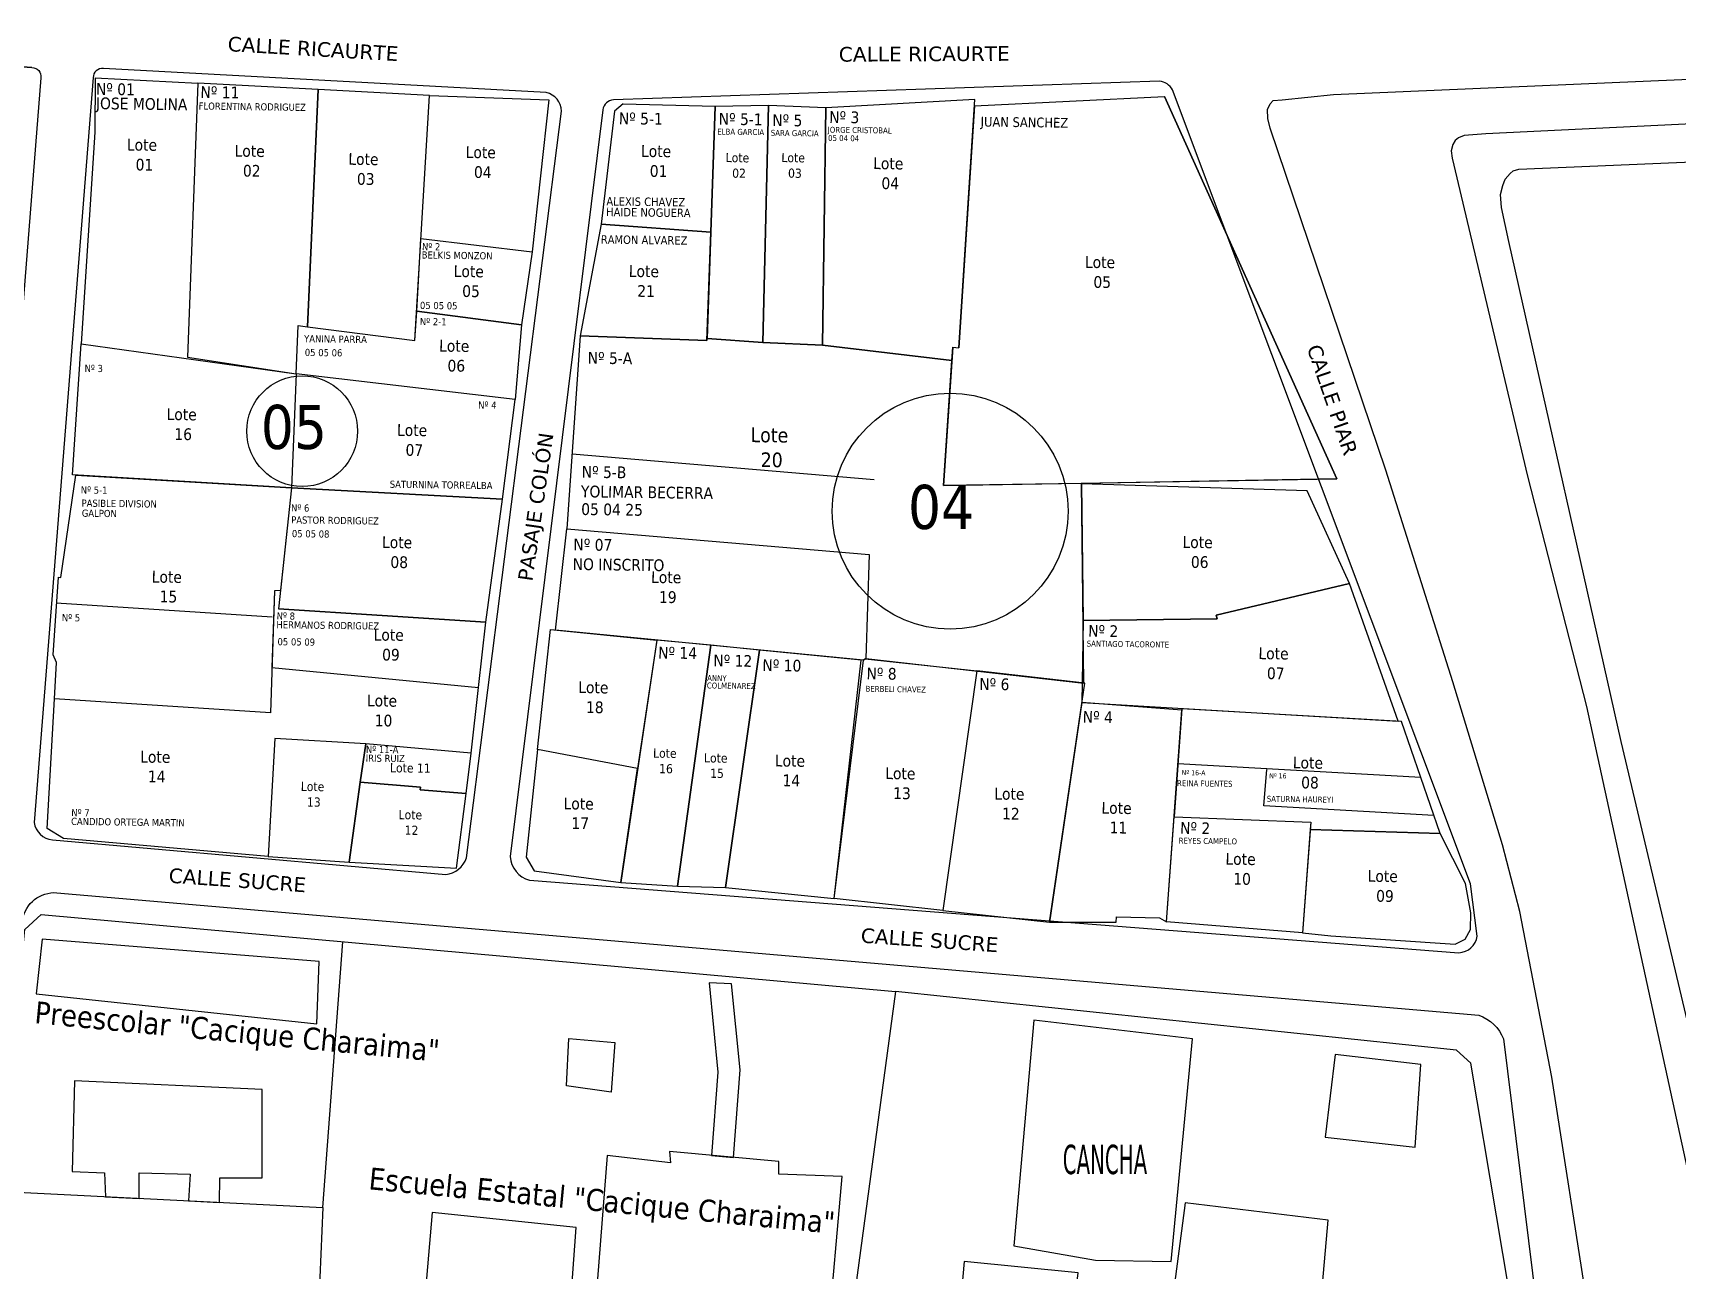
# Model space of a CAD drawing. Header units: metres. Extents: x 2 to 659295185, y -28 to 1124222152.
# Drawn here: x 660198.5 to 660422.5, y 1124723.8 to 1124892.3 of the extents above; entities that cross this region are included whole.
import ezdxf

# ---------------------------------------------------------------- set-up
doc = ezdxf.new("R2010")
doc.units = ezdxf.units.M
doc.header["$MEASUREMENT"] = 0
for name, color, linetype in [('CALLES', 1, 'CONTINUOUS'), ('MANZANA', 30, 'CONTINUOUS'), ('Numero de manzana', 6, 'CONTINUOUS'), ('PARCELA SL', 1, 'CONTINUOUS'), ('Parcelas', 140, 'CONTINUOUS'), ('TEXTOS', 7, 'CONTINUOUS')]:
    doc.layers.add(name, color=color, linetype=linetype)
doc.styles.add('ROMAN', font='verdana.ttf')
doc.styles.get("Standard").update_dxf_attribs({"font": 'tahoma.ttf'})

msp = doc.modelspace()

# ---------------------------------------------------------------- linework, layer by layer
at = {"layer": 'MANZANA', "lineweight": -2}
for p, q in [((660375.7181, 1124883.8731), (660658.7979, 1124896.1106)), ((660564.4984, 1124886.6126), (660396.4481, 1124878.5542)), ((660382.8507, 1124832.7036), (660367.0847, 1124879.3041)), ((660391.9624, 1124877.0945), (660391.748, 1124876.2047)), ((660392.2922, 1124877.6444), (660391.9624, 1124877.0945)), ((660392.7292, 1124877.9843), (660392.2922, 1124877.6444)), ((660393.4961, 1124878.3143), (660392.7292, 1124877.9843)), ((660396.4481, 1124878.5542), (660393.4961, 1124878.3143)), ((660391.748, 1124876.2047), (660391.8634, 1124875.2149)), ((660391.8634, 1124875.2149), (660402.1377, 1124831.9037)), ((660399.1115, 1124872.3655), (660399.7629, 1124873.1453)), ((660399.7629, 1124873.1453), (660400.2, 1124873.4853)), ((660400.2, 1124873.4853), (660400.9668, 1124873.7052)), ((660398.4601, 1124870.2659), (660398.7817, 1124871.4857)), ((660398.5755, 1124868.4963), (660398.4601, 1124870.2659)), ((660398.7817, 1124871.4857), (660399.1115, 1124872.3655)), ((660399.5815, 1124863.8572), (660398.5755, 1124868.4963)), ((660414.9023, 1124795.7911), (660399.5815, 1124863.8572)), ((660391.9624, 1124803.8794), (660382.8507, 1124832.7036)), ((660402.1377, 1124831.9037), (660410.1692, 1124800.5301)), ((660398.7487, 1124781.6739), (660391.9624, 1124803.8794)), ((660410.1692, 1124800.5301), (660426.6197, 1124725.0655)), ((660426.4053, 1124747.2909), (660414.9023, 1124795.7911)), ((660401.0905, 1124772.6158), (660398.7487, 1124781.6739)), ((660405.4691, 1124750.0704), (660401.0905, 1124772.6158)), ((660414.2674, 1124693.3719), (660405.4691, 1124750.0704))]:
    msp.add_line(p, q, dxfattribs=at)
at = {"layer": 'MANZANA', "linetype": 'Continuous'}
for points in [[(660198.4112, 1124887.5628), (660188.479, 1124888.258), (660198.4112, 1124887.5628, -0.46628697), (660199.6052, 1124886.1761), (660191.5599, 1124784.7692, -0.40630076), (660190.2679, 1124783.6562), (660087.577, 1124790.7937, -0.29546275), (660085.3739, 1124793.45), (660097.7917, 1124899.4408, -0.47102326), (660099.2308, 1124900.5546), (660188.479, 1124888.258)], [(660277.6232, 1124883.1605, 0.34957032), (660276.1641, 1124881.8259), (660263.5589, 1124780.0932, 0.3231991), (660266.1809, 1124776.8825), (660392.778, 1124766.999, 0.35541129), (660395.2957, 1124769.2484), (660394.385, 1124776.402), (660353.7711, 1124884.534, 0.24490172), (660352.0148, 1124885.7065), (660277.6232, 1124883.1605)], [(660395.5161, 1124758.4954, -0.2098293), (660398.8732, 1124755.2607), (660417.47, 1124604.867, -0.36153028), (660413.372, 1124600.777), (660183.795, 1124626.3502, -0.40087496), (660181.4949, 1124629.2225), (660197.124, 1124771.502, -0.38152377), (660201.816, 1124775.174), (660201.816, 1124775.174), (660395.5161, 1124758.4954)]]:
    msp.add_lwpolyline(points, format="xyb", dxfattribs=at)
msp.add_lwpolyline([(660268.4635, 1124884.1519), (660208.1421, 1124887.4226, 0.44262583), (660206.7414, 1124886.1971), (660198.711, 1124784.758, 0.34907632), (660201.195, 1124782.382), (660254.7826, 1124777.6681, 0.30200065), (660257.5892, 1124779.9289), (660270.5565, 1124881.6413, 0.34119981)], format="xyb", close=True, dxfattribs=at)
at = {"layer": 'MANZANA', "lineweight": -2}
msp.add_lwpolyline([(660400.9668, 1124873.7052), (660690.9484, 1124885.9627)], dxfattribs=at)
at = {"layer": 'Numero de manzana', "lineweight": -2}
for centre, radius in [((660235.222, 1124838.0388), 7.5417), ((660323.4882, 1124827.1447), 16.0736)]:
    msp.add_circle(centre, radius, dxfattribs=at)
at = {"layer": 'PARCELA SL', "color": 1, "linetype": 'Continuous'}
for p, q in [((660207.0109, 1124886.1742), (660206.9665, 1124878.7443)), ((660207.0109, 1124886.1742), (660221.0118, 1124885.4418)), ((660252.5473, 1124883.7663), (660268.8357, 1124883.1505)), ((660326.7966, 1124882.3518), (660352.6945, 1124883.6423)), ((660376.1612, 1124831.5544), (660352.6945, 1124883.6423)), ((660268.8357, 1124883.1505), (660266.5441, 1124862.4658)), ((660326.7966, 1124882.354), (660324.6801, 1124849.3918)), ((660206.9665, 1124878.7443), (660205.0987, 1124849.9448)), ((660323.8648, 1124849.4773), (660322.5694, 1124830.6218)), ((660322.5694, 1124830.6218), (660376.1612, 1124831.5544)), ((660269.7173, 1124810.9453), (660271.2866, 1124824.7363)), ((660200.4966, 1124783.9078), (660201.4592, 1124801.5916)), ((660202.7299, 1124782.5571), (660200.4966, 1124783.9078)), ((660230.583, 1124780.1144), (660202.7299, 1124782.5571))]:
    msp.add_line(p, q, dxfattribs=at)
at = {"layer": 'Parcelas', "lineweight": -2}
for p, q in [((660221.0118, 1124885.4418), (660219.6142, 1124848.118)), ((660237.4193, 1124884.5836), (660221.0118, 1124885.4418)), ((660237.4193, 1124884.5836), (660235.9612, 1124852.2264)), ((660235.9612, 1124852.2264), (660237.4193, 1124884.5836)), ((660252.5473, 1124883.7663), (660237.4193, 1124884.5836)), ((660250.5843, 1124850.374), (660252.5473, 1124883.7663)), ((660326.7966, 1124882.354), (660352.6945, 1124883.6423)), ((660352.6945, 1124883.6423), (660376.1612, 1124831.5544)), ((660368.7091, 1124883.1833), (660375.7181, 1124883.8731)), ((660277.7865, 1124881.6236), (660275.9586, 1124866.2318)), ((660278.9423, 1124882.6262), (660277.7865, 1124881.6236)), ((660291.4976, 1124882.2399), (660278.9423, 1124882.581)), ((660291.4976, 1124882.2399), (660290.3717, 1124850.66)), ((660290.8873, 1124865.1208), (660291.4976, 1124882.2399)), ((660298.7358, 1124882.4032), (660291.4976, 1124882.2399)), ((660298.7358, 1124882.4032), (660297.972, 1124850.1123)), ((660297.972, 1124850.1123), (660298.7358, 1124882.4032)), ((660306.5658, 1124882.0788), (660298.7358, 1124882.4032)), ((660306.5658, 1124882.0788), (660306.1141, 1124849.7519)), ((660306.1141, 1124849.7519), (660306.5658, 1124882.0788)), ((660326.8347, 1124883.2013), (660306.5658, 1124882.0788)), ((660324.6801, 1124849.3899), (660326.8347, 1124883.2013)), ((660324.6801, 1124849.3899), (660326.7966, 1124882.354)), ((660366.7383, 1124881.8436), (660367.0682, 1124882.6234)), ((660366.7466, 1124880.6338), (660366.7383, 1124881.8436)), ((660367.0682, 1124882.6234), (660367.5052, 1124883.0633)), ((660367.5052, 1124883.0633), (660368.7091, 1124883.1833)), ((660367.0847, 1124879.3041), (660366.7466, 1124880.6338)), ((660275.9586, 1124866.2318), (660273.0939, 1124851.0293)), ((660290.8873, 1124865.1208), (660275.9586, 1124866.2318)), ((660275.9586, 1124866.2318), (660290.8873, 1124865.1208)), ((660250.8202, 1124854.387), (660251.4012, 1124864.27)), ((660251.4012, 1124864.27), (660266.5441, 1124862.4658)), ((660290.3625, 1124850.4001), (660290.8873, 1124865.1208)), ((660266.5441, 1124862.4658), (660265.0888, 1124852.5217)), ((660234.3896, 1124845.8397), (660234.6863, 1124852.423)), ((660234.3896, 1124845.8397), (660234.6863, 1124852.423)), ((660234.6863, 1124852.423), (660235.9612, 1124852.2264)), ((660234.6863, 1124852.423), (660235.9612, 1124852.2264)), ((660250.5843, 1124850.374), (660250.8202, 1124854.387)), ((660250.8202, 1124854.387), (660265.0888, 1124852.5217)), ((660265.0888, 1124852.5217), (660250.8202, 1124854.387)), ((660265.0888, 1124852.5217), (660264.2448, 1124842.3366)), ((660235.9612, 1124852.2264), (660250.5843, 1124850.374)), ((660235.9612, 1124852.2264), (660250.5843, 1124850.374)), ((660273.0939, 1124851.0293), (660271.2866, 1124824.7363)), ((660290.3625, 1124850.4001), (660273.0939, 1124851.0293)), ((660273.0939, 1124851.0293), (660290.3625, 1124850.4001)), ((660290.3717, 1124850.66), (660290.3625, 1124850.4001)), ((660297.972, 1124850.1123), (660290.3717, 1124850.66)), ((660290.3717, 1124850.66), (660297.972, 1124850.1123)), ((660306.1141, 1124849.7519), (660297.972, 1124850.1123)), ((660297.972, 1124850.1123), (660306.1141, 1124849.7519)), ((660203.9298, 1124832.083), (660205.0987, 1124849.9448)), ((660205.0987, 1124849.9448), (660234.3896, 1124845.8397)), ((660219.6142, 1124848.118), (660234.3896, 1124845.8397)), ((660323.7394, 1124847.6516), (660306.1141, 1124849.7519)), ((660306.1141, 1124849.7519), (660323.7394, 1124847.6516)), ((660322.5694, 1124830.6218), (660323.8648, 1124849.4773)), ((660323.7394, 1124847.6516), (660323.8648, 1124849.4773)), ((660323.8648, 1124849.4773), (660324.6801, 1124849.3899)), ((660323.8648, 1124849.4773), (660324.6801, 1124849.3899)), ((660234.3896, 1124845.8397), (660233.7879, 1124830.3213)), ((660234.3896, 1124845.8397), (660233.7879, 1124830.3213)), ((660264.2448, 1124842.3366), (660234.3896, 1124845.8397)), ((660264.2448, 1124842.3366), (660234.3896, 1124845.8397)), ((660322.5694, 1124830.6218), (660323.7394, 1124847.6516)), ((660262.5169, 1124828.7863), (660264.2448, 1124842.3366)), ((660271.9783, 1124834.9668), (660313.1501, 1124831.4711)), ((660202.3345, 1124818.0945), (660204.3691, 1124832.0571)), ((660233.7879, 1124830.3213), (660203.9298, 1124832.083)), ((660204.3691, 1124832.0571), (660233.7879, 1124830.3213)), ((660233.7879, 1124830.3213), (660232.0133, 1124813.8265)), ((660233.7879, 1124830.3213), (660232.2818, 1124816.3221)), ((660262.5169, 1124828.7863), (660233.7879, 1124830.3213)), ((660233.7879, 1124830.3213), (660262.5169, 1124828.7863)), ((660341.3975, 1124830.8892), (660322.5694, 1124830.6218)), ((660341.3975, 1124830.8892), (660322.5694, 1124830.6218)), ((660376.1612, 1124831.5544), (660341.3975, 1124830.8892)), ((660341.7048, 1124803.711), (660341.3975, 1124830.8892)), ((660341.3977, 1124830.8723), (660341.6085, 1124812.2335)), ((660372.1332, 1124829.9291), (660341.3977, 1124830.8723)), ((660377.9063, 1124817.3066), (660372.1332, 1124829.9291)), ((660260.2263, 1124812.0322), (660262.5169, 1124828.7863)), ((660269.7173, 1124810.9453), (660271.2866, 1124824.7363)), ((660271.2866, 1124824.7363), (660312.4584, 1124821.2407)), ((660271.2866, 1124824.7363), (660312.4584, 1124821.2407)), ((660312.4584, 1124821.2407), (660312.022, 1124807.087)), ((660312.4584, 1124821.2407), (660312.022, 1124807.087)), ((660201.2875, 1124807.5513), (660202.0184, 1124818.1443)), ((660202.0184, 1124818.1443), (660202.3345, 1124818.0945)), ((660359.7134, 1124812.9813), (660377.9063, 1124817.3066)), ((660377.9063, 1124817.3066), (660359.7134, 1124812.9813)), ((660384.5204, 1124798.538), (660377.9063, 1124817.3066)), ((660231.1518, 1124812.6862), (660201.7139, 1124814.5998)), ((660231.4421, 1124816.299), (660230.897, 1124799.678)), ((660231.4421, 1124816.299), (660231.0996, 1124805.8544)), ((660232.2818, 1124816.3221), (660231.4421, 1124816.299)), ((660232.2818, 1124816.3221), (660231.4421, 1124816.299)), ((660260.2263, 1124812.0322), (660232.0133, 1124813.8265)), ((660232.0133, 1124813.8265), (660260.2263, 1124812.0322)), ((660259.2423, 1124803.1062), (660260.2263, 1124812.0322)), ((660341.6085, 1124812.2335), (660341.4457, 1124801.0847)), ((660341.6085, 1124812.2335), (660359.8465, 1124812.4993)), ((660359.8465, 1124812.4993), (660341.6085, 1124812.2335)), ((660359.8465, 1124812.4993), (660359.7134, 1124812.9813)), ((660359.7134, 1124812.9813), (660359.8465, 1124812.4993)), ((660267.2814, 1124794.6862), (660269.0405, 1124811.0117)), ((660269.0405, 1124811.0117), (660283.5211, 1124809.5919)), ((660311.6661, 1124806.8324), (660269.7173, 1124810.9453)), ((660201.7555, 1124806.5228), (660201.2875, 1124807.5513)), ((660283.5211, 1124809.5919), (660278.6086, 1124776.5754)), ((660283.5211, 1124809.5919), (660280.9192, 1124792.1045)), ((660290.8858, 1124808.8698), (660283.5211, 1124809.5919)), ((660290.8858, 1124808.8698), (660286.343, 1124776.0831)), ((660286.343, 1124776.0831), (660290.8858, 1124808.8698)), ((660297.504, 1124808.2209), (660290.8858, 1124808.8698)), ((660297.504, 1124808.2209), (660292.8901, 1124775.8885)), ((660292.8901, 1124775.8885), (660297.504, 1124808.2209)), ((660311.3676, 1124806.8617), (660297.504, 1124808.2209)), ((660201.4592, 1124801.5916), (660201.7555, 1124806.5228)), ((660231.0996, 1124805.8544), (660259.2423, 1124803.1062)), ((660307.6943, 1124774.3888), (660311.3676, 1124806.8617)), ((660307.695, 1124774.3946), (660311.6661, 1124806.8324)), ((660312.022, 1124807.087), (660311.6661, 1124806.8324)), ((660311.6661, 1124806.8324), (660311.9264, 1124807.0186)), ((660311.9264, 1124807.0186), (660327.1406, 1124805.4006)), ((660312.022, 1124807.087), (660341.7048, 1124803.711)), ((660327.1406, 1124805.4006), (660322.5026, 1124772.7383)), ((660327.1406, 1124805.4006), (660322.5026, 1124772.7383)), ((660341.8321, 1124803.6962), (660327.1406, 1124805.4006)), ((660258.2593, 1124794.1903), (660259.2423, 1124803.1062)), ((660337.015, 1124771.1407), (660341.8321, 1124803.6962)), ((660230.897, 1124799.678), (660201.4592, 1124801.5916)), ((660341.4457, 1124801.0847), (660337.015, 1124771.1407)), ((660341.4457, 1124801.0847), (660384.5204, 1124798.538)), ((660355.0546, 1124800.0266), (660341.4457, 1124801.0847)), ((660352.9675, 1124771.2121), (660355.0546, 1124800.0266)), ((660355.0683, 1124800.2161), (660354.0042, 1124785.5246)), ((660384.9698, 1124798.5124), (660355.0683, 1124800.2161)), ((660390.246, 1124783.2485), (660384.9698, 1124798.5124)), ((660231.4964, 1124796.1885), (660230.583, 1124780.1144)), ((660243.8744, 1124795.4498), (660231.4964, 1124796.1885)), ((660243.1409, 1124790.2109), (660243.8744, 1124795.4498)), ((660243.8744, 1124795.4498), (660243.1409, 1124790.2109)), ((660258.2593, 1124794.1903), (660243.8744, 1124795.4498)), ((660257.5437, 1124788.6765), (660258.2593, 1124794.1903)), ((660267.2814, 1124794.6862), (660265.735, 1124780.0074)), ((660280.9192, 1124792.1045), (660267.2814, 1124794.6862)), ((660280.9192, 1124792.1045), (660267.2814, 1124794.6862)), ((660278.6086, 1124776.5754), (660280.9192, 1124792.1045)), ((660387.617, 1124790.8541), (660354.5268, 1124792.7402)), ((660366.225, 1124787.0245), (660366.6133, 1124791.9328)), ((660241.6242, 1124779.316), (660243.1409, 1124790.2109)), ((660243.1409, 1124790.2109), (660241.6242, 1124779.316)), ((660251.3433, 1124789.5367), (660243.1409, 1124790.2109)), ((660243.1409, 1124790.2109), (660251.3433, 1124789.5367)), ((660251.2948, 1124789.1901), (660251.3433, 1124789.5367)), ((660251.3433, 1124789.5367), (660251.2948, 1124789.1901)), ((660257.5437, 1124788.6765), (660251.2948, 1124789.1901)), ((660251.2948, 1124789.1901), (660257.5437, 1124788.6765)), ((660256.2618, 1124778.507), (660257.5437, 1124788.6765)), ((660352.9675, 1124771.2121), (660354.0042, 1124785.5246)), ((660354.0042, 1124785.5246), (660372.6289, 1124784.7689)), ((660354.0042, 1124785.5246), (660372.6289, 1124784.7689)), ((660389.3973, 1124785.7037), (660366.225, 1124787.0245)), ((660372.6289, 1124784.7689), (660371.4853, 1124769.6922)), ((660372.554, 1124783.7817), (660371.4853, 1124769.6922)), ((660372.6289, 1124784.7689), (660372.554, 1124783.7817)), ((660372.554, 1124783.7817), (660390.246, 1124783.2485)), ((660390.246, 1124783.2485), (660372.554, 1124783.7817)), ((660393.6778, 1124776.4339), (660390.246, 1124783.2485)), ((660230.583, 1124780.1144), (660241.6242, 1124779.316)), ((660241.6242, 1124779.316), (660256.2618, 1124778.507)), ((660265.735, 1124780.0074), (660266.8163, 1124778.1723)), ((660266.8163, 1124778.1723), (660278.6086, 1124776.5754)), ((660278.6086, 1124776.5754), (660286.343, 1124776.0831)), ((660394.4387, 1124772.4356), (660393.6778, 1124776.4339)), ((660286.343, 1124776.0831), (660292.8901, 1124775.8885)), ((660292.8901, 1124775.8885), (660307.6943, 1124774.3888)), ((660322.5026, 1124772.7383), (660307.695, 1124774.3946)), ((660322.5026, 1124772.7383), (660337.015, 1124771.1407)), ((660346.1149, 1124771.162), (660346.1596, 1124771.8806)), ((660346.1596, 1124771.8806), (660351.9977, 1124771.7311)), ((660351.9977, 1124771.7311), (660352.9675, 1124771.2121)), ((660394.3716, 1124770.1766), (660394.4387, 1124772.4356)), ((660337.015, 1124771.1407), (660346.1149, 1124771.162)), ((660371.4853, 1124769.6922), (660352.9675, 1124771.2121)), ((660371.4853, 1124769.6922), (660375.364, 1124769.2855)), ((660393.6647, 1124768.8536), (660394.3716, 1124770.1766)), ((660375.364, 1124769.2855), (660392.2768, 1124768.1635)), ((660392.2768, 1124768.1635), (660393.6647, 1124768.8536))]:
    msp.add_line(p, q, dxfattribs=at)
at = {"layer": 'Parcelas'}
for points in [[(660189.6648, 1124696.4256), (660195.755, 1124753.4361), (660197.4467, 1124770.184), (660199.6459, 1124772.2141), (660316.0439, 1124761.6982)], [(660199.8151, 1124768.8307), (660198.9692, 1124761.3872), (660237.2018, 1124757.3271), (660237.5401, 1124765.7856), (660199.8151, 1124768.8307)], [(660238.0476, 1124732.2898), (660240.7702, 1124768.4987)], [(660290.6597, 1124762.9097), (660291.8439, 1124750.7294), (660290.9662, 1124739.3825), (660293.9863, 1124739.1079), (660294.889, 1124751.0677), (660293.7048, 1124762.7405), (660290.6597, 1124762.9097)], [(660298.2504, 1124628.6847), (660296.403, 1124615.2667), (660377.689, 1124604.7656), (660390.7181, 1124603.4044), (660404.1361, 1124602.4321), (660413.8593, 1124600.293), (660416.5818, 1124601.2653), (660417.5542, 1124603.2099), (660404.914, 1124689.552), (660394.4129, 1124751.975), (660392.4683, 1124753.7252), (660316.0439, 1124761.6982), (660304.376, 1124675.3561), (660302.0424, 1124658.4378)], [(660332.1844, 1124727.0836), (660343.2688, 1124725.139), (660353.5754, 1124724.9445), (660356.4924, 1124755.2809), (660334.9069, 1124757.8089), (660332.1844, 1124727.0836)], [(660271.2051, 1124748.8685), (660271.5434, 1124755.297), (660277.8028, 1124754.7895), (660277.2952, 1124748.0227), (660271.2051, 1124748.8685)], [(660375.9388, 1124753.1418), (660374.5776, 1124741.8629), (660386.8288, 1124740.5016), (660387.6067, 1124751.7806), (660375.9388, 1124753.1418)], [(660204.2135, 1124749.5452), (660203.8752, 1124737.1957), (660208.2736, 1124737.0266), (660208.4322, 1124733.771), (660212.9969, 1124733.5427), (660213.0104, 1124737.0266), (660219.9464, 1124736.8574), (660219.7553, 1124733.2047), (660223.974, 1124732.9937), (660224.0065, 1124736.3499), (660229.7583, 1124736.3499), (660229.7583, 1124748.361), (660204.2135, 1124749.5452)], [(660276.7877, 1124739.395), (660273.2351, 1124694.2264), (660281.6937, 1124694.3956), (660281.6937, 1124692.873), (660296.4115, 1124691.6888), (660296.4115, 1124692.7039), (660304.8701, 1124692.1963), (660308.761, 1124736.5191), (660300.1333, 1124736.8574), (660300.1333, 1124738.5491), (660285.2463, 1124739.9025), (660285.4154, 1124738.3799), (660276.7877, 1124739.395)], [(660193.7328, 1124734.5062), (660238.0476, 1124732.2898), (660237.371, 1124716.3877), (660248.7054, 1124715.5419)], [(660252.9347, 1124731.6131), (660250.3971, 1124702.0082), (660270.3592, 1124699.6399), (660272.5585, 1124729.5831), (660252.9347, 1124731.6131)], [(660351.4363, 1124701.8033), (660372.244, 1124699.6642), (660374.9665, 1124730.584), (660355.5201, 1124732.9175), (660351.4363, 1124701.8033)], [(660325.3781, 1124724.9445), (660323.239, 1124700.442), (660338.0183, 1124698.3029), (660340.9353, 1124723.3888), (660325.3781, 1124724.9445)]]:
    msp.add_lwpolyline(points, dxfattribs=at)

# ---------------------------------------------------------------- texts
at = {"layer": 'CALLES', "color": 0, "style": 'ROMAN'}
for s, rotation, p in [('CALLE RICAURTE', 356.636336, (660225.0236, 1124889.8055)), ('CALLE RICAURTE', 0.296181, (660308.3183, 1124888.3649)), ('CALLE PIAR', 289.019535, (660372.0472, 1124849.4161)), ('PASAJE COLÓN', 81.826312, (660266.5695, 1124817.501)), ('CALLE SUCRE', 355.954093, (660216.9812, 1124776.5454)), ('CALLE SUCRE', 355.954093, (660311.2594, 1124768.3818))]:
    msp.add_text(s, height=2, rotation=rotation, dxfattribs=at).set_placement(p)
at = {"layer": 'Numero de manzana', "lineweight": -2}
for s, p in [('05', (660229.5893, 1124835.6179)), ('04', (660317.7487, 1124824.7238))]:
    msp.add_text(s, height=6, dxfattribs=at).set_placement(p)
at = {"layer": 'Parcelas', "lineweight": -2}
for s, height, p in [('Nº 01', 1.6, (660207.1148, 1124883.8595)), ('Nº 11', 1.6, (660221.3548, 1124883.4323)), ('JOSE MOLINA', 1.6, (660207.1148, 1124881.906)), ('FLORENTINA RODRIGUEZ', 0.973665, (660221.1124, 1124881.8479)), ('Nº 5-1', 1.6, (660278.3491, 1124879.8542)), ('Nº 5-1', 1.6, (660291.9513, 1124879.7793)), ('Nº 3', 1.6, (660307.0035, 1124880.0307)), ('ELBA GARCIA', 0.807507, (660291.7561, 1124878.4428)), ('Nº 5', 1.6, (660299.2465, 1124879.6097)), ('JORGE CRISTOBAL', 0.807507, (660306.8083, 1124878.6942)), ('JUAN SANCHEZ', 1.328224, (660327.6345, 1124879.5303)), ('Lote', 1.6, (660211.3349, 1124876.2701)), ('Lote', 1.6, (660226.0034, 1124875.4354)), ('Lote', 1.6, (660281.371, 1124875.4019)), ('SARA GARCIA', 0.807507, (660299.0513, 1124878.2731)), ('05 04 04', 0.80751, (660306.8543, 1124877.5741)), ('01', 1.6, (660212.5242, 1124873.5537)), ('Lote', 1.6, (660241.5074, 1124874.3225)), ('Lote', 1.6, (660257.4863, 1124875.2546)), ('Lote', 1.25, (660292.9005, 1124874.6864)), ('Lote', 1.25, (660300.4935, 1124874.6864)), ('Lote', 1.6, (660312.9948, 1124873.7349)), ('02', 1.6, (660227.1422, 1124872.7197)), ('03', 1.6, (660242.6672, 1124871.6065)), ('04', 1.6, (660258.6139, 1124872.5391)), ('01', 1.6, (660282.5603, 1124872.6856)), ('02', 1.25, (660293.7902, 1124872.5648)), ('03', 1.25, (660301.3996, 1124872.5645)), ('04', 1.6, (660314.1224, 1124871.0194)), ('ALEXIS CHAVEZ', 1.146681, (660276.6539, 1124868.7849)), ('HAIDE NOGUERA', 1.146681, (660276.6221, 1124867.3326)), ('Nº 2', 0.97367, (660251.5403, 1124862.6935)), ('RAMON ALVAREZ', 1.146681, (660275.898, 1124863.5871)), ('BELKIS MONZON', 0.973665, (660251.5016, 1124861.5566)), ('Lote', 1.6, (660341.8413, 1124860.2854)), ('Lote', 1.6, (660255.8528, 1124859.0417)), ('Lote', 1.6, (660279.706, 1124859.0547)), ('05', 1.6, (660342.9973, 1124857.5695)), ('05', 1.6, (660257.0088, 1124856.3258)), ('21', 1.6, (660280.8562, 1124856.3411)), ('05 05 05 ', 0.97367, (660251.2596, 1124854.6914)), ('Nº 2-1', 0.97367, (660251.2491, 1124852.4962)), ('YANINA PARRA', 0.973665, (660235.4799, 1124850.1569)), ('Lote', 1.6, (660253.867, 1124848.8842)), ('05 05 06 ', 0.97367, (660235.5736, 1124848.2855)), ('06', 1.6, (660255.0069, 1124846.1685)), ('Nº 5-A', 1.6, (660274.1041, 1124847.2356)), ('Nº 3', 0.97367, (660205.5766, 1124846.1182)), ('Lote', 1.6, (660216.7417, 1124839.5618)), ('Nº 4', 0.97367, (660259.1909, 1124841.1191)), ('Lote', 1.6, (660248.1358, 1124837.4059)), ('16', 1.6, (660217.7989, 1124836.8505)), ('Lote', 2, (660296.2879, 1124836.548)), ('07', 1.6, (660249.2912, 1124834.6899)), ('20', 2, (660297.6692, 1124833.154)), ('Nº 5-B', 1.6, (660273.2896, 1124831.705)), ('Nº 5-1', 0.97367, (660205.0549, 1124829.5523)), ('SATURNINA TORREALBA', 0.973665, (660247.1482, 1124830.3308)), ('YOLIMAR BECERRA', 1.6, (660273.1927, 1124829.0419)), ('PASIBLE DIVISION', 0.973665, (660205.1668, 1124827.7608)), ('Nº 6', 0.97367, (660233.6986, 1124827.1103)), ('05 04 25', 1.6, (660273.2215, 1124826.6268)), ('GALPON', 0.97367, (660205.1943, 1124826.3874)), ('PASTOR RODRIGUEZ', 0.973665, (660233.7196, 1124825.4747)), ('05 05 08', 0.97367, (660233.8133, 1124823.6034)), ('Lote', 1.6, (660246.0918, 1124822.1311)), ('Nº 07', 1.6, (660272.1547, 1124821.8051)), ('Lote', 1.6, (660355.1349, 1124822.1457)), ('08', 1.6, (660247.2289, 1124819.4122)), ('06', 1.6, (660356.2747, 1124819.43)), ('Lote', 1.6, (660214.7199, 1124817.42)), ('NO INSCRITO', 1.6, (660272.0579, 1124819.142)), ('Lote', 1.6, (660282.7429, 1124817.372)), ('15', 1.6, (660215.7936, 1124814.7342)), ('19', 1.6, (660283.8162, 1124814.6573)), ('Nº 5', 0.97367, (660202.4764, 1124812.1638)), ('HERMANOS RODRIGUEZ', 0.973665, (660231.7077, 1124811.2005)), ('Nº 8', 0.97367, (660231.7405, 1124812.3931)), ('05 05 09', 0.97367, (660231.8551, 1124808.8861)), ('Lote', 1.6, (660244.9462, 1124809.5274)), ('Nº 2', 1.6, (660342.2814, 1124810.0434)), ('09', 1.6, (660246.1022, 1124806.8115)), ('Nº 14', 1.6, (660283.7041, 1124807.076)), ('Nº 12', 1.6, (660291.2198, 1124806.0034)), ('SANTIAGO TACORONTE', 0.807507, (660342.0862, 1124808.7069)), ('Lote', 1.6, (660365.4794, 1124806.9894)), ('Nº 10', 1.6, (660297.9062, 1124805.3643)), ('Nº 8', 1.6, (660312.0869, 1124804.2366)), ('07', 1.6, (660366.6348, 1124804.2735)), ('Lote', 1.6, (660272.8207, 1124802.3669)), ('ANNY ', 0.80751, (660290.3767, 1124804.0142)), ('COLMENAREZ', 0.80751, (660290.3411, 1124803.0014)), ('BERBELI CHAVEZ', 0.807507, (660311.9576, 1124802.5467)), ('Nº 6', 1.6, (660327.4459, 1124802.8057)), ('Lote', 1.6, (660244.0303, 1124800.5607)), ('18', 1.6, (660273.8751, 1124799.6492)), ('10', 1.6, (660245.0917, 1124797.8461)), ('Nº 4', 1.6, (660341.5445, 1124798.3281)), ('Lote', 1.6, (660213.1476, 1124792.9039)), ('Nº 11-A', 0.97367, (660243.8989, 1124794.2227)), ('Lote', 1.25, (660283.0129, 1124793.5759)), ('Lote', 1.25, (660289.9469, 1124792.9232)), ('14', 1.6, (660214.1928, 1124790.2185)), ('IRIS RUIZ', 0.97367, (660243.8661, 1124793.0301)), ('Lote 11', 1.25, (660247.1748, 1124791.5771)), ('16', 1.25, (660283.8389, 1124791.4577)), ('15', 1.25, (660290.7857, 1124790.8249)), ('Lote', 1.6, (660299.6026, 1124792.3742)), ('Lote', 1.6, (660314.6412, 1124790.6505)), ('Nº 16-A', 0.68131, (660355.022, 1124791.202)), ('Lote', 1.6, (660370.1597, 1124792.11)), ('Lote', 1.25, (660235.0232, 1124789.034)), ('14', 1.6, (660300.6478, 1124789.6888)), ('13', 1.6, (660315.7183, 1124787.9357)), ('REINA FUENTES', 0.807507, (660354.3866, 1124789.6972)), ('Nº 16', 0.68131, (660366.9482, 1124790.7699)), ('08', 1.6, (660371.2969, 1124789.3911)), ('13', 1.25, (660235.8646, 1124786.913)), ('Lote', 1.6, (660270.8186, 1124786.5372)), ('Lote', 1.6, (660329.4952, 1124787.8687)), ('Lote', 1.6, (660344.0917, 1124785.9465)), ('SATURNA HAUREYI', 0.807507, (660366.6151, 1124787.5641)), ('CANDIDO ORTEGA MARTIN', 0.973665, (660203.733, 1124784.4107)), ('Nº 7', 0.97367, (660203.7658, 1124785.6033)), ('Lote', 1.25, (660248.3438, 1124785.1913)), ('17', 1.6, (660271.8917, 1124783.8514)), ('12', 1.6, (660330.5513, 1124785.1563)), ('12', 1.25, (660249.1689, 1124783.0722)), ('11', 1.6, (660345.1987, 1124783.2603)), ('Nº 2', 1.6, (660354.8087, 1124783.2002)), ('REYES CAMPELO', 0.807507, (660354.6135, 1124781.8636)), ('Lote', 1.6, (660360.9852, 1124778.9947)), ('10', 1.6, (660362.0466, 1124776.2801)), ('Lote', 1.6, (660380.3539, 1124776.6671)), ('09', 1.6, (660381.5099, 1124773.9512))]:
    msp.add_text(s, height=height, rotation=359.222581, dxfattribs=at).set_placement(p)
at = {"layer": 'TEXTOS', "lineweight": -2}
for s, p in [('Preescolar "Cacique Charaima"', (660198.678, 1124757.4201)), ('Escuela Estatal "Cacique Charaima"', (660244.1922, 1124734.7886))]:
    msp.add_text(s, height=3, rotation=354.540453, dxfattribs=at).set_placement(p)
at = {"layer": 'TEXTOS', "color": 0, "width": 0.571429}
msp.add_text('CANCHA', height=4, dxfattribs=at).set_placement((660338.8275, 1124736.851))

doc.saveas('drawing.dxf')
